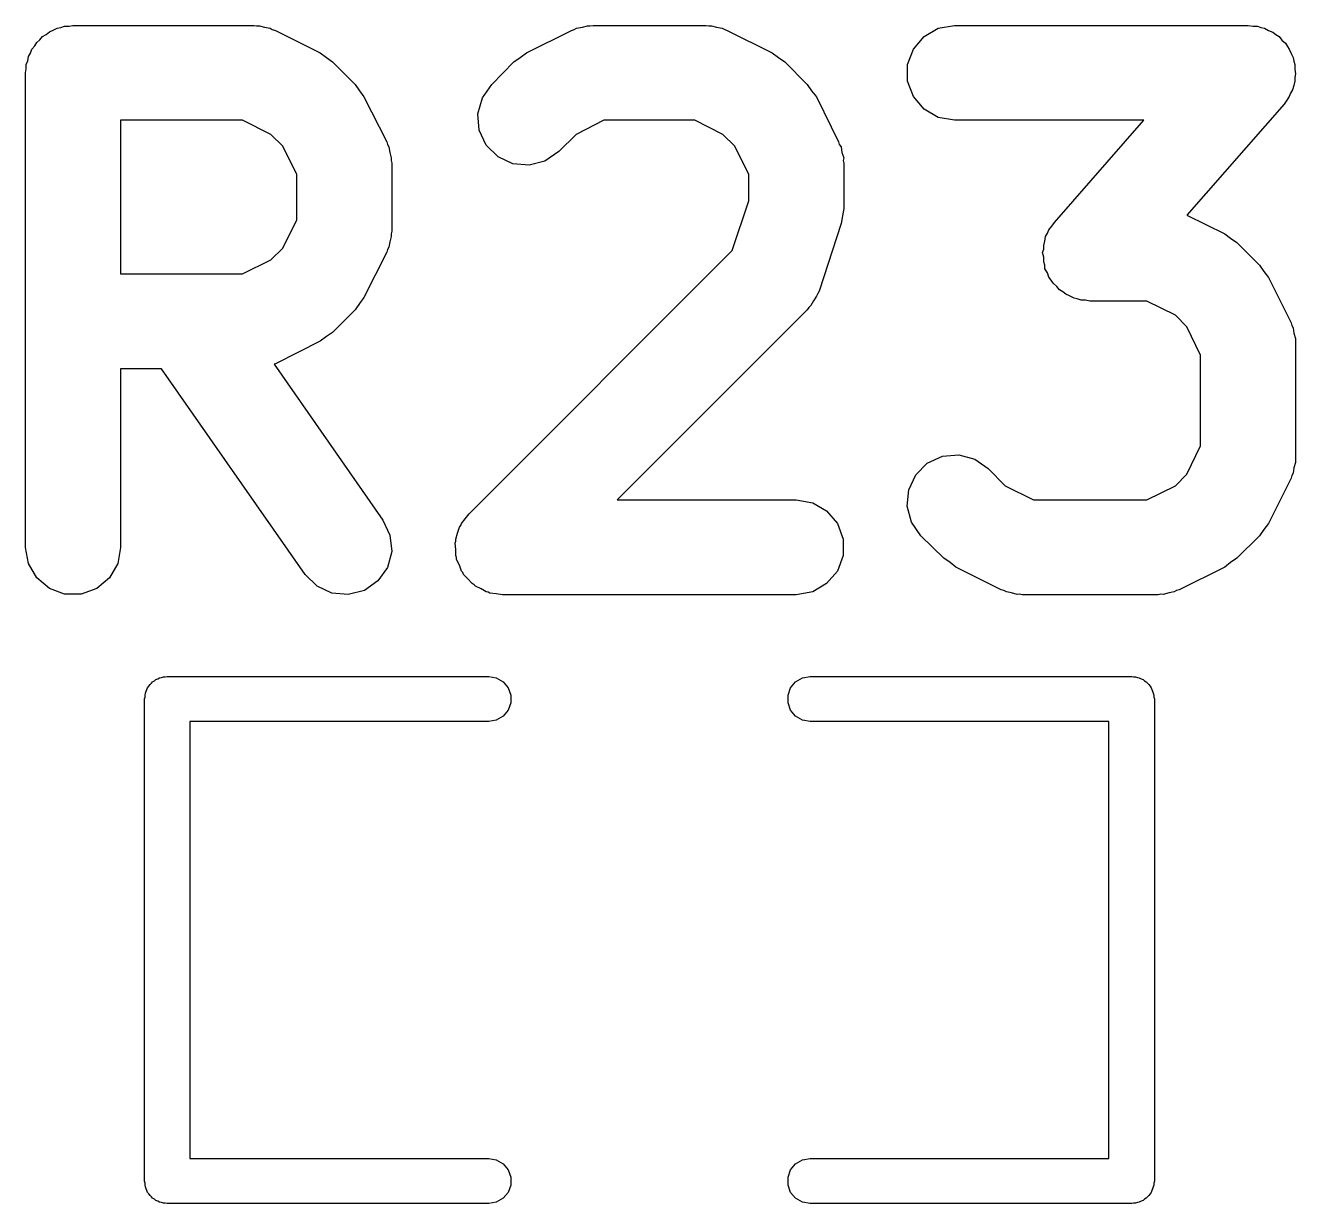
# Model space of a CAD drawing. Extents: x 69.6 to 139.6, y -158 to -61.
# Drawn here: x 128.164 to 130.171, y -95.927 to -94.064 of the extents above; entities that cross this region are included whole.
import ezdxf

# ---------------------------------------------------------------- set-up
doc = ezdxf.new("R2010")
doc.units = 0
doc.header["$MEASUREMENT"] = 0
doc.layers.add('BLACK', color=7, linetype='CONTINUOUS')

msp = doc.modelspace()

# ---------------------------------------------------------------- linework, layer by layer
at = {"layer": 'Black'}
for p, q in [((128.214, -94.0688), (128.22, -94.0677)), ((128.22, -94.0677), (128.226, -94.0654)), ((128.226, -94.0654), (128.233, -94.0654)), ((128.233, -94.0654), (128.239, -94.0643)), ((128.239, -94.0643), (128.525, -94.0643)), ((128.525, -94.0643), (128.529, -94.065)), ((128.529, -94.065), (128.534, -94.0648)), ((128.534, -94.0648), (128.542, -94.0673)), ((128.542, -94.0673), (128.551, -94.0688)), ((129.035, -94.0688), (129.044, -94.0673)), ((129.044, -94.0673), (129.052, -94.0648)), ((129.052, -94.0648), (129.056, -94.065)), ((129.056, -94.065), (129.061, -94.0643)), ((129.061, -94.0643), (129.239, -94.0643)), ((129.239, -94.0643), (129.244, -94.065)), ((129.244, -94.065), (129.248, -94.0648)), ((129.248, -94.0648), (129.256, -94.0673)), ((129.256, -94.0673), (129.265, -94.0688)), ((129.606, -94.0688), (129.632, -94.0643)), ((129.632, -94.0643), (130.096, -94.0643)), ((130.096, -94.0643), (130.104, -94.0656)), ((130.104, -94.0656), (130.111, -94.0657)), ((130.111, -94.0657), (130.116, -94.0678)), ((130.116, -94.0678), (130.122, -94.0688)), ((128.182, -94.0911), (128.187, -94.0869)), ((128.187, -94.0869), (128.191, -94.0818)), ((128.191, -94.0818), (128.197, -94.0786)), ((128.197, -94.0786), (128.202, -94.0743)), ((128.202, -94.0743), (128.208, -94.0721)), ((128.208, -94.0721), (128.214, -94.0688)), ((128.551, -94.0688), (128.554, -94.071)), ((128.554, -94.071), (128.559, -94.0722)), ((128.559, -94.0722), (128.63, -94.1079)), ((128.956, -94.1079), (129.027, -94.0722)), ((129.027, -94.0722), (129.031, -94.071)), ((129.031, -94.071), (129.035, -94.0688)), ((129.265, -94.0688), (129.269, -94.071)), ((129.269, -94.071), (129.273, -94.0722)), ((129.273, -94.0722), (129.344, -94.1079)), ((129.567, -94.1018), (129.584, -94.0818)), ((129.584, -94.0818), (129.606, -94.0688)), ((130.122, -94.0688), (130.128, -94.0725)), ((130.128, -94.0725), (130.135, -94.0751)), ((130.135, -94.0751), (130.14, -94.0789)), ((130.14, -94.0789), (130.145, -94.0818)), ((130.145, -94.0818), (130.149, -94.0874)), ((130.149, -94.0874), (130.155, -94.0923)), ((128.169, -94.1136), (128.172, -94.108)), ((128.172, -94.108), (128.174, -94.1018)), ((128.174, -94.1018), (128.179, -94.0968)), ((128.179, -94.0968), (128.182, -94.0911)), ((128.63, -94.1079), (128.64, -94.1151)), ((128.946, -94.1151), (128.956, -94.1079)), ((129.344, -94.1079), (129.354, -94.1151)), ((129.558, -94.1263), (129.567, -94.1018)), ((130.155, -94.0923), (130.158, -94.0974)), ((130.158, -94.0974), (130.161, -94.1018)), ((130.161, -94.1018), (130.164, -94.1087)), ((128.165, -94.1263), (128.168, -94.1201)), ((128.165, -94.1328), (128.165, -94.1263)), ((128.168, -94.1201), (128.169, -94.1136)), ((128.64, -94.1151), (128.649, -94.122)), ((128.649, -94.122), (128.685, -94.1577)), ((128.901, -94.1577), (128.936, -94.122)), ((128.936, -94.122), (128.946, -94.1151)), ((129.354, -94.1151), (129.364, -94.122)), ((129.364, -94.122), (129.399, -94.1577)), ((129.558, -94.1523), (129.558, -94.1263)), ((130.164, -94.1087), (130.167, -94.1151)), ((130.167, -94.1151), (130.168, -94.1208)), ((130.168, -94.1208), (130.17, -94.1263)), ((130.17, -94.1263), (130.17, -94.1336)), ((128.164, -94.1393), (128.165, -94.1328)), ((128.164, -94.8893), (128.164, -94.1393)), ((130.17, -94.1336), (130.171, -94.1408)), ((130.171, -94.1408), (130.17, -94.1465)), ((130.17, -94.1465), (130.17, -94.1523)), ((128.685, -94.1577), (128.692, -94.1675)), ((128.692, -94.1675), (128.699, -94.1772)), ((128.886, -94.179), (128.901, -94.1577)), ((129.399, -94.1577), (129.406, -94.1675)), ((129.406, -94.1675), (129.414, -94.1772)), ((129.567, -94.1768), (129.558, -94.1523)), ((130.166, -94.1664), (130.163, -94.1713)), ((130.168, -94.1592), (130.166, -94.1664)), ((130.17, -94.1523), (130.168, -94.1592)), ((128.699, -94.1772), (128.735, -94.2486)), ((128.879, -94.2042), (128.886, -94.179)), ((129.414, -94.1772), (129.449, -94.2486)), ((129.584, -94.1967), (129.567, -94.1768)), ((130.157, -94.1824), (130.153, -94.1887)), ((130.161, -94.1768), (130.157, -94.1824)), ((130.163, -94.1713), (130.161, -94.1768)), ((128.881, -94.2301), (128.879, -94.2042)), ((129.606, -94.2098), (129.584, -94.1967)), ((130.153, -94.1887), (129.999, -94.3641)), ((128.507, -94.2143), (128.314, -94.2143)), ((128.314, -94.2143), (128.314, -94.4571)), ((128.552, -94.2366), (128.507, -94.2143)), ((129.078, -94.2143), (129.034, -94.2366)), ((129.222, -94.2143), (129.078, -94.2143)), ((129.266, -94.2366), (129.222, -94.2143)), ((129.632, -94.2143), (129.606, -94.2098)), ((129.931, -94.2143), (129.632, -94.2143)), ((129.79, -94.3756), (129.931, -94.2143)), ((128.571, -94.2551), (128.552, -94.2366)), ((128.735, -94.2486), (128.736, -94.2527)), ((128.892, -94.2537), (128.881, -94.2301)), ((129.034, -94.2366), (129.007, -94.2637)), ((129.285, -94.2551), (129.266, -94.2366)), ((129.449, -94.2486), (129.45, -94.2527)), ((128.593, -94.2998), (128.571, -94.2551)), ((128.736, -94.2527), (128.738, -94.2565)), ((128.738, -94.2565), (128.74, -94.2651)), ((128.74, -94.2651), (128.742, -94.2736)), ((128.911, -94.2722), (128.892, -94.2537)), ((129.007, -94.2637), (128.985, -94.2787)), ((129.307, -94.2998), (129.285, -94.2551)), ((129.45, -94.2527), (129.453, -94.2565)), ((129.453, -94.2565), (129.454, -94.2651)), ((129.454, -94.2651), (129.457, -94.2736)), ((128.742, -94.2736), (128.742, -94.2779)), ((128.742, -94.2779), (128.743, -94.2821)), ((128.743, -94.2821), (128.743, -94.3893)), ((128.934, -94.2832), (128.911, -94.2722)), ((128.96, -94.2854), (128.934, -94.2832)), ((128.985, -94.2787), (128.96, -94.2854)), ((129.457, -94.2736), (129.456, -94.2779)), ((129.456, -94.2779), (129.457, -94.2821)), ((129.457, -94.2821), (129.457, -94.3536)), ((128.593, -94.3716), (128.593, -94.2998)), ((129.307, -94.3414), (129.307, -94.2998)), ((129.281, -94.4202), (129.307, -94.3414)), ((129.455, -94.3654), (129.453, -94.3773)), ((129.457, -94.3536), (129.455, -94.3654)), ((129.999, -94.3641), (130.059, -94.3936)), ((128.571, -94.4163), (128.593, -94.3716)), ((129.453, -94.3773), (129.418, -94.4844)), ((129.779, -94.3929), (129.781, -94.3875)), ((129.781, -94.3875), (129.786, -94.3819)), ((129.786, -94.3819), (129.79, -94.3756)), ((128.74, -94.4063), (128.738, -94.4149)), ((128.742, -94.3979), (128.74, -94.4063)), ((128.743, -94.3893), (128.742, -94.3935)), ((128.742, -94.3935), (128.742, -94.3979)), ((129.773, -94.412), (129.775, -94.4051)), ((129.775, -94.4051), (129.776, -94.3979)), ((129.776, -94.3979), (129.779, -94.3929)), ((130.059, -94.3936), (130.068, -94.4008)), ((130.068, -94.4008), (130.078, -94.4077)), ((130.078, -94.4077), (130.114, -94.4434)), ((128.552, -94.4348), (128.571, -94.4163)), ((128.735, -94.4228), (128.699, -94.4943)), ((128.736, -94.4187), (128.735, -94.4228)), ((128.738, -94.4149), (128.736, -94.4187)), ((128.865, -94.8363), (129.281, -94.4202)), ((129.771, -94.4234), (129.773, -94.4178)), ((129.773, -94.4307), (129.771, -94.4234)), ((129.773, -94.4178), (129.773, -94.412)), ((128.507, -94.4571), (128.552, -94.4348)), ((129.773, -94.438), (129.773, -94.4307)), ((129.775, -94.4435), (129.773, -94.438)), ((129.775, -94.4492), (129.775, -94.4435)), ((129.779, -94.4556), (129.775, -94.4492)), ((130.114, -94.4434), (130.121, -94.4532)), ((128.314, -94.4571), (128.507, -94.4571)), ((129.781, -94.4625), (129.779, -94.4556)), ((129.785, -94.4669), (129.781, -94.4625)), ((129.788, -94.472), (129.785, -94.4669)), ((130.121, -94.4532), (130.128, -94.4629)), ((130.128, -94.4629), (130.164, -94.5343)), ((129.416, -94.4882), (129.414, -94.4924)), ((129.418, -94.4844), (129.416, -94.4882)), ((129.794, -94.4768), (129.788, -94.472)), ((129.798, -94.4825), (129.794, -94.4768)), ((129.803, -94.4853), (129.798, -94.4825)), ((129.808, -94.4892), (129.803, -94.4853)), ((129.814, -94.4918), (129.808, -94.4892)), ((128.692, -94.5039), (128.685, -94.5137)), ((128.699, -94.4943), (128.692, -94.5039)), ((129.405, -94.5073), (129.402, -94.5102)), ((129.409, -94.4996), (129.405, -94.5073)), ((129.414, -94.4924), (129.409, -94.4996)), ((129.821, -94.4955), (129.814, -94.4918)), ((129.826, -94.4965), (129.821, -94.4955)), ((129.832, -94.4986), (129.826, -94.4965)), ((129.839, -94.4987), (129.832, -94.4986)), ((129.846, -94.5), (129.839, -94.4987)), ((129.936, -94.5), (129.846, -94.5)), ((129.981, -94.5224), (129.936, -94.5)), ((128.685, -94.5137), (128.649, -94.5495)), ((129.399, -94.5137), (129.099, -94.8143)), ((129.402, -94.5102), (129.399, -94.5137)), ((129.999, -94.5409), (129.981, -94.5224)), ((128.649, -94.5495), (128.64, -94.5563)), ((130.021, -94.5856), (129.999, -94.5409)), ((130.164, -94.5343), (130.165, -94.5385)), ((130.165, -94.5385), (130.167, -94.5422)), ((130.167, -94.5422), (130.168, -94.5509)), ((128.63, -94.5635), (128.559, -94.5992)), ((128.64, -94.5563), (128.63, -94.5635)), ((130.168, -94.5509), (130.171, -94.5593)), ((130.171, -94.5593), (130.171, -94.5636)), ((130.171, -94.5636), (130.171, -94.5679)), ((130.171, -94.5679), (130.171, -94.7464)), ((130.021, -94.7287), (130.021, -94.5856)), ((128.379, -94.6071), (128.314, -94.6071)), ((128.314, -94.6071), (128.314, -94.8893)), ((128.606, -94.9323), (128.379, -94.6071)), ((128.559, -94.5992), (128.557, -94.5998)), ((128.557, -94.5998), (128.729, -94.8463)), ((129.999, -94.7734), (130.021, -94.7287)), ((129.589, -94.7564), (129.613, -94.7454)), ((129.613, -94.7454), (129.639, -94.7431)), ((129.639, -94.7431), (129.664, -94.7499)), ((129.664, -94.7499), (129.685, -94.7648)), ((130.171, -94.7464), (130.171, -94.7507)), ((129.571, -94.7748), (129.589, -94.7564)), ((129.685, -94.7648), (129.712, -94.7919)), ((130.168, -94.7634), (130.167, -94.7721)), ((130.171, -94.755), (130.168, -94.7634)), ((130.171, -94.7507), (130.171, -94.755)), ((129.56, -94.7984), (129.571, -94.7748)), ((129.981, -94.7919), (129.999, -94.7734)), ((130.164, -94.78), (130.128, -94.8514)), ((130.165, -94.7758), (130.164, -94.78)), ((130.167, -94.7721), (130.165, -94.7758)), ((129.557, -94.8244), (129.56, -94.7984)), ((129.712, -94.7919), (129.757, -94.8143)), ((129.936, -94.8143), (129.981, -94.7919)), ((129.099, -94.8143), (129.382, -94.8143)), ((129.382, -94.8143), (129.408, -94.8188)), ((129.408, -94.8188), (129.43, -94.8318)), ((129.564, -94.8496), (129.557, -94.8244)), ((129.757, -94.8143), (129.936, -94.8143)), ((128.729, -94.8463), (128.74, -94.8699)), ((128.853, -94.8518), (128.859, -94.8443)), ((128.859, -94.8443), (128.865, -94.8363)), ((129.43, -94.8318), (129.447, -94.8518)), ((129.579, -94.8709), (129.564, -94.8496)), ((128.74, -94.8699), (128.743, -94.8958)), ((128.844, -94.8763), (128.847, -94.8671)), ((128.847, -94.8671), (128.85, -94.8576)), ((128.85, -94.8576), (128.852, -94.8549)), ((128.852, -94.8549), (128.853, -94.8518)), ((129.447, -94.8518), (129.456, -94.8763)), ((130.121, -94.8611), (130.114, -94.8709)), ((130.128, -94.8514), (130.121, -94.8611)), ((128.169, -94.9149), (128.164, -94.8893)), ((128.314, -94.8893), (128.31, -94.9149)), ((128.843, -94.8828), (128.844, -94.8796)), ((128.844, -94.8925), (128.843, -94.8828)), ((128.844, -94.8796), (128.844, -94.8763)), ((129.456, -94.8763), (129.456, -94.9023)), ((129.615, -94.9066), (129.579, -94.8709)), ((130.114, -94.8709), (130.078, -94.9066)), ((128.743, -94.8958), (128.736, -94.921)), ((128.844, -94.9023), (128.844, -94.8925)), ((128.845, -94.9054), (128.844, -94.9023)), ((128.845, -94.9087), (128.845, -94.9054)), ((128.85, -94.9176), (128.845, -94.9087)), ((129.456, -94.9023), (129.447, -94.9268)), ((129.625, -94.9135), (129.615, -94.9066)), ((130.078, -94.9066), (130.068, -94.9135)), ((128.182, -94.9375), (128.169, -94.9149)), ((128.31, -94.9149), (128.297, -94.9375)), ((128.736, -94.921), (128.721, -94.9423)), ((128.853, -94.9268), (128.85, -94.9176)), ((128.855, -94.9293), (128.853, -94.9268)), ((128.856, -94.9323), (128.855, -94.9293)), ((129.447, -94.9268), (129.43, -94.9467)), ((129.634, -94.9207), (129.625, -94.9135)), ((129.706, -94.9564), (129.634, -94.9207)), ((130.059, -94.9207), (129.987, -94.9564)), ((130.068, -94.9135), (130.059, -94.9207)), ((128.202, -94.9542), (128.182, -94.9375)), ((128.297, -94.9375), (128.277, -94.9542)), ((128.625, -94.9507), (128.606, -94.9323)), ((128.648, -94.9617), (128.625, -94.9507)), ((128.721, -94.9423), (128.7, -94.9573)), ((128.863, -94.9392), (128.856, -94.9323)), ((128.87, -94.9467), (128.863, -94.9392)), ((128.873, -94.9484), (128.87, -94.9467)), ((128.875, -94.9507), (128.873, -94.9484)), ((128.884, -94.9549), (128.875, -94.9507)), ((129.43, -94.9467), (129.408, -94.9598)), ((128.226, -94.9631), (128.202, -94.9542)), ((128.252, -94.9631), (128.226, -94.9631)), ((128.277, -94.9542), (128.252, -94.9631)), ((128.674, -94.964), (128.648, -94.9617)), ((128.7, -94.9573), (128.674, -94.964)), ((128.892, -94.9598), (128.884, -94.9549)), ((128.895, -94.9603), (128.892, -94.9598)), ((128.898, -94.9617), (128.895, -94.9603)), ((128.908, -94.9626), (128.898, -94.9617)), ((128.918, -94.9643), (128.908, -94.9626)), ((129.382, -94.9643), (128.918, -94.9643)), ((129.408, -94.9598), (129.382, -94.9643)), ((129.71, -94.9576), (129.706, -94.9564)), ((129.714, -94.9598), (129.71, -94.9576)), ((129.722, -94.9613), (129.714, -94.9598)), ((129.731, -94.9638), (129.722, -94.9613)), ((129.735, -94.9635), (129.731, -94.9638)), ((129.739, -94.9643), (129.735, -94.9635)), ((129.954, -94.9643), (129.739, -94.9643)), ((129.958, -94.9635), (129.954, -94.9643)), ((129.962, -94.9638), (129.958, -94.9635)), ((129.971, -94.9613), (129.962, -94.9638)), ((129.979, -94.9598), (129.971, -94.9613)), ((129.983, -94.9576), (129.979, -94.9598)), ((129.987, -94.9564), (129.983, -94.9576)), ((128.356, -95.1141), (128.357, -95.1112)), ((128.357, -95.1112), (128.359, -95.1088)), ((128.359, -95.1088), (128.361, -95.1061)), ((128.361, -95.1061), (128.363, -95.1041)), ((128.363, -95.1041), (128.365, -95.1018)), ((128.365, -95.1018), (128.368, -95.1002)), ((128.368, -95.1002), (128.37, -95.0982)), ((128.37, -95.0982), (128.373, -95.0971)), ((128.373, -95.0971), (128.376, -95.0956)), ((128.376, -95.0956), (128.379, -95.095)), ((128.379, -95.095), (128.382, -95.094)), ((128.382, -95.094), (128.385, -95.094)), ((128.385, -95.094), (128.388, -95.0934)), ((128.388, -95.0934), (128.896, -95.0934)), ((128.896, -95.0934), (128.908, -95.0956)), ((128.908, -95.0956), (128.919, -95.1018)), ((128.919, -95.1018), (128.927, -95.1112)), ((128.927, -95.1112), (128.931, -95.1228)), ((129.369, -95.1228), (129.373, -95.1112)), ((129.373, -95.1112), (129.381, -95.1018)), ((129.381, -95.1018), (129.392, -95.0956)), ((129.392, -95.0956), (129.404, -95.0934)), ((129.404, -95.0934), (129.912, -95.0934)), ((129.912, -95.0934), (129.915, -95.094)), ((129.915, -95.094), (129.918, -95.094)), ((129.918, -95.094), (129.921, -95.095)), ((129.921, -95.095), (129.924, -95.0956)), ((129.924, -95.0956), (129.927, -95.0971)), ((129.927, -95.0971), (129.93, -95.0982)), ((129.93, -95.0982), (129.932, -95.1002)), ((129.932, -95.1002), (129.935, -95.1018)), ((129.935, -95.1018), (129.937, -95.1041)), ((129.937, -95.1041), (129.939, -95.1061)), ((129.939, -95.1061), (129.941, -95.1088)), ((129.941, -95.1088), (129.943, -95.1112)), ((129.943, -95.1112), (129.944, -95.1141)), ((128.352, -95.129), (128.353, -95.1259)), ((128.352, -95.891), (128.352, -95.129)), ((128.353, -95.1228), (128.354, -95.1199)), ((128.353, -95.1259), (128.353, -95.1228)), ((128.354, -95.1199), (128.355, -95.1168)), ((128.355, -95.1168), (128.356, -95.1141)), ((128.931, -95.1228), (128.931, -95.1352)), ((129.369, -95.1352), (129.369, -95.1228)), ((129.944, -95.1141), (129.945, -95.1168)), ((129.945, -95.1168), (129.946, -95.1199)), ((129.946, -95.1199), (129.947, -95.1228)), ((129.947, -95.1228), (129.947, -95.1259)), ((129.947, -95.1259), (129.948, -95.129)), ((129.948, -95.129), (129.948, -95.891)), ((128.927, -95.1468), (128.919, -95.1562)), ((128.931, -95.1352), (128.927, -95.1468)), ((129.373, -95.1468), (129.369, -95.1352)), ((129.381, -95.1562), (129.373, -95.1468)), ((128.896, -95.1646), (128.424, -95.1646)), ((128.424, -95.1646), (128.424, -95.8554)), ((128.908, -95.1624), (128.896, -95.1646)), ((128.919, -95.1562), (128.908, -95.1624)), ((129.392, -95.1624), (129.381, -95.1562)), ((129.404, -95.1646), (129.392, -95.1624)), ((129.876, -95.1646), (129.404, -95.1646)), ((129.876, -95.8554), (129.876, -95.1646)), ((128.424, -95.8554), (128.896, -95.8554)), ((128.896, -95.8554), (128.908, -95.8576)), ((128.908, -95.8576), (128.919, -95.8638)), ((128.919, -95.8638), (128.927, -95.8732)), ((128.927, -95.8732), (128.931, -95.8848)), ((129.369, -95.8848), (129.373, -95.8732)), ((129.373, -95.8732), (129.381, -95.8638)), ((129.381, -95.8638), (129.392, -95.8576)), ((129.392, -95.8576), (129.404, -95.8554)), ((129.404, -95.8554), (129.876, -95.8554)), ((128.353, -95.8941), (128.352, -95.891)), ((128.353, -95.8972), (128.353, -95.8941)), ((128.931, -95.8848), (128.931, -95.8972)), ((129.369, -95.8972), (129.369, -95.8848)), ((129.948, -95.891), (129.947, -95.8941)), ((129.947, -95.8941), (129.947, -95.8972)), ((128.354, -95.9001), (128.353, -95.8972)), ((128.355, -95.9032), (128.354, -95.9001)), ((128.356, -95.9059), (128.355, -95.9032)), ((128.357, -95.9088), (128.356, -95.9059)), ((128.359, -95.9112), (128.357, -95.9088)), ((128.361, -95.9139), (128.359, -95.9112)), ((128.363, -95.9159), (128.361, -95.9139)), ((128.927, -95.9088), (128.919, -95.9182)), ((128.931, -95.8972), (128.927, -95.9088)), ((129.373, -95.9088), (129.369, -95.8972)), ((129.381, -95.9182), (129.373, -95.9088)), ((129.939, -95.9139), (129.937, -95.9159)), ((129.941, -95.9112), (129.939, -95.9139)), ((129.943, -95.9088), (129.941, -95.9112)), ((129.944, -95.9059), (129.943, -95.9088)), ((129.945, -95.9032), (129.944, -95.9059)), ((129.946, -95.9001), (129.945, -95.9032)), ((129.947, -95.8972), (129.946, -95.9001)), ((128.365, -95.9182), (128.363, -95.9159)), ((128.368, -95.9198), (128.365, -95.9182)), ((128.37, -95.9218), (128.368, -95.9198)), ((128.373, -95.9229), (128.37, -95.9218)), ((128.376, -95.9244), (128.373, -95.9229)), ((128.379, -95.925), (128.376, -95.9244)), ((128.382, -95.926), (128.379, -95.925)), ((128.385, -95.926), (128.382, -95.926)), ((128.388, -95.9266), (128.385, -95.926)), ((128.896, -95.9266), (128.388, -95.9266)), ((128.908, -95.9244), (128.896, -95.9266)), ((128.919, -95.9182), (128.908, -95.9244)), ((129.392, -95.9244), (129.381, -95.9182)), ((129.404, -95.9266), (129.392, -95.9244)), ((129.912, -95.9266), (129.404, -95.9266)), ((129.915, -95.926), (129.912, -95.9266)), ((129.918, -95.926), (129.915, -95.926)), ((129.921, -95.925), (129.918, -95.926)), ((129.924, -95.9244), (129.921, -95.925)), ((129.927, -95.9229), (129.924, -95.9244)), ((129.93, -95.9218), (129.927, -95.9229)), ((129.932, -95.9198), (129.93, -95.9218)), ((129.935, -95.9182), (129.932, -95.9198)), ((129.937, -95.9159), (129.935, -95.9182))]:
    msp.add_line(p, q, dxfattribs=at)

doc.saveas('drawing.dxf')
